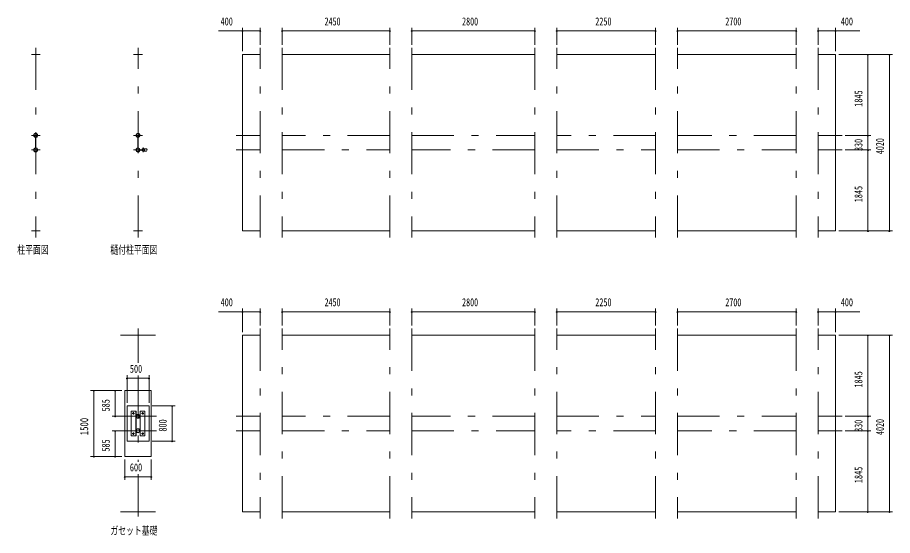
# Model space of a CAD drawing. Units: millimetres, scale not verified. Extents: x -31546 to 31551, y -14700 to 14700.
# Drawn here: x -31546 to -11625, y -11328 to 468 of the extents above; entities that cross this region are included whole.
import ezdxf
from ezdxf.enums import TextEntityAlignment as Align

# ---------------------------------------------------------------- set-up
doc = ezdxf.new("R2010")
doc.units = ezdxf.units.MM
doc.header["$LTSCALE"] = 80
doc.linetypes.add('USER3', pattern=[24, 12, -5, 2, -5])
for name, color, linetype, lineweight in [('0-2_1-07BOLD', 7, 'Continuous', 18), ('0-3_1-27CENTER', 3, 'USER3', 18), ('0-5_1-57DIM', 3, 'Continuous', 18)]:
    doc.layers.add(name, color=color, linetype=linetype, lineweight=lineweight)
doc.styles.add('ＭＳ ゴシック', font='')
doc.styles.get('ＭＳ ゴシック').set_extended_font_data('MS Gothic')

msp = doc.modelspace()

# ---------------------------------------------------------------- linework, layer by layer
at = {"layer": '0-2_1-07BOLD'}
for p, q in [((-31231.13, -372.46), (-31031.13, -372.46)), ((-28701.4, -372.46), (-28901.4, -372.46)), ((-25519.95, -372.46), (-23069.95, -372.46)), ((-22569.95, -372.46), (-19769.95, -372.46)), ((-19269.95, -372.46), (-17019.94, -372.46)), ((-16519.95, -372.46), (-13819.95, -372.46)), ((-31134.12, -2261.9), (-31134.12, -2503.01)), ((-31128.12, -2503.01), (-31128.12, -2261.9)), ((-28804.42, -2503.01), (-28804.42, -2261.9)), ((-28798.41, -2261.9), (-28798.41, -2503.01)), ((-28756.96, -2544.45), (-28710.75, -2544.45)), ((-28710.75, -2550.46), (-28756.96, -2550.46)), ((-28712.14, -2542.85), (-28755.49, -2542.85)), ((-28755.49, -2552.06), (-28712.14, -2552.06)), ((-28606.31, -2519.96), (-28673.89, -2519.96)), ((-28673.89, -2574.96), (-28606.31, -2574.96)), ((-31031.13, -4392.46), (-31231.13, -4392.46)), ((-28901.4, -4392.46), (-28701.4, -4392.46)), ((-23069.95, -4392.46), (-25519.95, -4392.46)), ((-19769.95, -4392.46), (-22569.95, -4392.46)), ((-17019.94, -4392.46), (-19269.95, -4392.46)), ((-13819.95, -4392.46), (-16519.95, -4392.46)), ((-28401.4, -6767.46), (-29201.4, -6767.46)), ((-25519.95, -6767.46), (-23069.95, -6767.46)), ((-22569.95, -6767.46), (-19769.95, -6767.46)), ((-19269.95, -6767.46), (-17019.94, -6767.46)), ((-16519.95, -6767.46), (-13819.95, -6767.46)), ((-12919.95, -6767.46), (-13319.95, -6767.46)), ((-28850.45, -8497.46), (-28850.45, -9057.46)), ((-28752.35, -9057.46), (-28752.35, -8497.46)), ((-28401.4, -10787.46), (-29201.4, -10787.46)), ((-23069.95, -10787.46), (-25519.95, -10787.46)), ((-19769.95, -10787.46), (-22569.95, -10787.46)), ((-17019.94, -10787.46), (-19269.95, -10787.46)), ((-13819.95, -10787.46), (-16519.95, -10787.46))]:
    msp.add_line(p, q, dxfattribs=at)
for points in [[(-26019.95, -4392.46), (-26419.95, -4392.46), (-26419.95, -372.46), (-26019.95, -372.46)], [(-13319.95, -372.46), (-12919.95, -372.46), (-12919.95, -4392.46), (-13319.95, -4392.46)], [(-31134.12, -2292.46), (-31135.72, -2292.46), (-31135.72, -2263.38)], [(-31126.52, -2263.38), (-31126.52, -2292.46), (-31128.12, -2292.46)], [(-28806.02, -2263.38), (-28806.02, -2292.46), (-28804.42, -2292.46)], [(-28798.41, -2292.46), (-28796.81, -2292.46), (-28796.81, -2263.38)], [(-31135.72, -2501.54), (-31135.72, -2472.46), (-31134.12, -2472.46)], [(-31128.12, -2472.46), (-31126.52, -2472.46), (-31126.52, -2501.54)], [(-28804.42, -2472.46), (-28806.02, -2472.46), (-28806.02, -2501.54)], [(-28796.81, -2501.54), (-28796.81, -2472.46), (-28798.41, -2472.46)], [(-26019.95, -10787.46), (-26419.95, -10787.46), (-26419.95, -6767.46), (-26019.95, -6767.46)], [(-12919.95, -6767.46), (-12919.95, -10787.46), (-13319.95, -10787.46)]]:
    msp.add_lwpolyline(points, dxfattribs=at)
for points in [[(-29101.4, -8027.45), (-29101.4, -9527.46), (-28501.4, -9527.46), (-28501.4, -8027.45)], [(-29051.4, -8377.46), (-29051.4, -9177.46), (-28551.4, -9177.46), (-28551.4, -8377.46)], [(-28957.95, -8497.46), (-28845.95, -8497.46), (-28845.95, -9057.46), (-28957.95, -9057.46)], [(-28756.85, -9057.46), (-28644.85, -9057.46), (-28644.85, -8497.46), (-28756.85, -8497.46)]]:
    msp.add_lwpolyline(points, close=True, dxfattribs=at)
for centre, radius in [((-31131.13, -2217.46), 44.55), ((-31131.13, -2217.46), 40.35), ((-31131.13, -2169.06), 2.25), ((-28801.41, -2217.46), 44.55), ((-28801.41, -2217.46), 40.35), ((-28801.41, -2169.06), 2.25), ((-31131.13, -2547.46), 44.55), ((-31131.13, -2547.46), 40.35), ((-28801.41, -2547.46), 46.15), ((-28801.41, -2547.46), 44.55), ((-28801.41, -2547.46), 40.35), ((-28683.41, -2547.46), 27.5), ((-28652.06, -2547.46), 2.25), ((-31131.13, -2595.86), 2.25), ((-28801.41, -2595.86), 2.25), ((-28907.9, -8547.46), 14.5), ((-28694.9, -8547.46), 14.5), ((-28801.4, -8612.46), 44.55), ((-28801.4, -8612.46), 40.35), ((-28801.4, -8942.45), 44.55), ((-28801.4, -8942.45), 40.35), ((-28907.9, -9007.46), 14.5), ((-28694.9, -9007.46), 14.5)]:
    msp.add_circle(centre, radius, dxfattribs=at)
for centre, radius, start, end in [((-31131.12, -2217.46), 46.15, 93.78961, 264.28209), ((-31131.13, -2169.06), 3.85, 322.09525, 270.00276), ((-31131.12, -2217.46), 46.15, 275.72758, 90.00154), ((-28801.41, -2217.46), 46.15, 89.99846, 264.27242), ((-28801.41, -2169.06), 3.85, 269.99724, 217.90475), ((-28801.41, -2217.46), 46.15, 275.71791, 86.21039), ((-31131.12, -2547.46), 46.15, 95.71837, 266.21085), ((-31131.12, -2547.46), 46.15, 269.99892, 84.27287), ((-28683.41, -2547.46), 29.1, 0, 170.90512), ((-28683.41, -2547.46), 29.1, 189.09599, 354.06984), ((-28700.81, -2547.46), 44.9, 19.58864, 37.76454), ((-28700.81, -2547.46), 44.9, 322.23546, 340.41136), ((-28652.06, -2547.46), 3.85, 180, 128.65778), ((-28641.8, -2547.46), 44.9, 322.23546, 37.76454), ((-31131.13, -2595.86), 3.85, 90, 37.90752), ((-28801.41, -2595.86), 3.85, 142.09248, 90)]:
    msp.add_arc(centre, radius, start, end, dxfattribs=at)
at = {"layer": '0-3_1-27CENTER'}
for p, q in [((-31131.13, -222.46), (-31131.13, -4542.46)), ((-28801.4, -4542.46), (-28801.4, -222.46)), ((-26019.95, -4542.46), (-26019.95, -222.46)), ((-25519.95, -222.46), (-25519.95, -4542.46)), ((-23069.95, -4542.46), (-23069.95, -222.46)), ((-22569.95, -222.46), (-22569.95, -4542.46)), ((-19769.95, -222.46), (-19769.95, -4542.46)), ((-19269.95, -4542.46), (-19269.95, -222.46)), ((-17019.94, -222.46), (-17019.94, -4542.46)), ((-16519.95, -4542.46), (-16519.95, -222.46)), ((-13819.95, -4542.46), (-13819.95, -222.46)), ((-13319.95, -222.46), (-13319.95, -4542.46)), ((-31231.13, -2217.46), (-31031.13, -2217.46)), ((-28901.4, -2217.46), (-28701.4, -2217.46)), ((-26569.95, -2217.46), (-26019.95, -2217.46)), ((-23069.95, -2217.46), (-25519.95, -2217.46)), ((-22569.95, -2217.46), (-19769.95, -2217.46)), ((-17019.94, -2217.46), (-19269.95, -2217.46)), ((-13819.95, -2217.46), (-16519.95, -2217.46)), ((-13319.95, -2217.46), (-12769.95, -2217.46)), ((-31031.13, -2547.46), (-31231.13, -2547.46)), ((-28701.4, -2547.46), (-28901.4, -2547.46)), ((-28733.88, -2558.22), (-28733.88, -2536.69)), ((-28683.41, -2492.46), (-28683.41, -2602.46)), ((-26019.95, -2547.46), (-26569.95, -2547.46)), ((-25519.95, -2547.46), (-23069.95, -2547.46)), ((-19769.95, -2547.46), (-22569.95, -2547.46)), ((-19269.95, -2547.46), (-17019.94, -2547.46)), ((-16519.95, -2547.46), (-13819.95, -2547.46)), ((-12769.95, -2547.46), (-13319.95, -2547.46)), ((-28801.4, -7398.87), (-28801.4, -6617.46)), ((-26019.95, -6617.46), (-26019.95, -10937.46)), ((-25519.95, -10937.46), (-25519.95, -6617.46)), ((-23069.95, -10937.46), (-23069.95, -6617.46)), ((-22569.95, -6617.46), (-22569.95, -10937.46)), ((-19769.95, -6617.46), (-19769.95, -10937.46)), ((-19269.95, -10937.46), (-19269.95, -6617.46)), ((-17019.94, -10937.46), (-17019.94, -6617.46)), ((-16519.95, -6617.46), (-16519.95, -10937.46)), ((-13819.95, -6617.46), (-13819.95, -10937.46)), ((-13319.95, -10937.46), (-13319.95, -6617.46)), ((-28801.4, -7687.46), (-28801.4, -9647.46)), ((-28882.9, -8547.46), (-28932.9, -8547.46)), ((-28907.9, -8522.46), (-28907.9, -8572.46)), ((-28719.9, -8547.46), (-28669.9, -8547.46)), ((-28694.9, -8572.46), (-28694.9, -8522.46)), ((-29201.4, -8612.46), (-28381.4, -8612.46)), ((-26569.95, -8612.46), (-26019.95, -8612.46)), ((-23069.95, -8612.46), (-25519.95, -8612.46)), ((-19769.95, -8612.46), (-22569.95, -8612.46)), ((-19269.95, -8612.46), (-17019.94, -8612.46)), ((-16519.95, -8612.46), (-13819.95, -8612.46)), ((-12769.95, -8612.46), (-13319.95, -8612.46)), ((-28381.4, -8942.45), (-29201.4, -8942.45)), ((-26019.95, -8942.46), (-26569.95, -8942.46)), ((-25519.95, -8942.46), (-23069.95, -8942.46)), ((-22569.95, -8942.46), (-19769.95, -8942.46)), ((-17019.94, -8942.46), (-19269.95, -8942.46)), ((-13819.95, -8942.46), (-16519.95, -8942.46)), ((-13319.95, -8942.46), (-12769.95, -8942.46)), ((-28882.9, -9007.46), (-28932.9, -9007.46)), ((-28907.9, -9032.46), (-28907.9, -8982.45)), ((-28669.9, -9007.46), (-28719.9, -9007.46)), ((-28694.9, -8982.45), (-28694.9, -9032.46)), ((-28801.4, -9932.27), (-28801.4, -10937.46))]:
    msp.add_line(p, q, dxfattribs=at)
at = {"layer": '0-5_1-57DIM'}
for p, q in [((-26419.95, 232.54), (-26419.95, -302.46)), ((-26019.95, -152.46), (-26019.95, 232.54)), ((-25519.95, 232.54), (-25519.95, -152.46)), ((-23069.95, -152.46), (-23069.95, 232.54)), ((-22569.95, 232.54), (-22569.95, -152.46)), ((-19769.95, 232.54), (-19769.95, -152.46)), ((-19269.95, -152.46), (-19269.95, 232.54)), ((-17019.94, 232.54), (-17019.94, -152.46)), ((-16519.95, -152.46), (-16519.95, 232.54)), ((-13819.95, -152.46), (-13819.95, 232.54)), ((-13319.95, 232.54), (-13319.95, -152.46)), ((-12919.95, -302.46), (-12919.95, 232.54)), ((-26419.95, 162.54), (-26969.45, 162.54)), ((-26405.95, 162.54), (-26433.95, 162.54)), ((-26419.95, 162.54), (-26019.95, 162.54)), ((-26005.95, 162.54), (-26033.95, 162.54)), ((-25505.95, 162.54), (-25533.95, 162.54)), ((-25519.95, 162.54), (-23069.95, 162.54)), ((-23055.95, 162.54), (-23083.95, 162.54)), ((-22555.95, 162.54), (-22583.95, 162.54)), ((-22569.95, 162.54), (-19769.95, 162.54)), ((-19755.95, 162.54), (-19783.95, 162.54)), ((-19255.95, 162.54), (-19283.95, 162.54)), ((-19269.95, 162.54), (-17019.94, 162.54)), ((-17005.94, 162.54), (-17033.94, 162.54)), ((-16505.95, 162.54), (-16533.95, 162.54)), ((-16519.95, 162.54), (-13819.95, 162.54)), ((-13805.95, 162.54), (-13833.95, 162.54)), ((-13305.95, 162.54), (-13333.95, 162.54)), ((-13319.95, 162.54), (-12919.95, 162.54)), ((-12905.95, 162.54), (-12933.95, 162.54)), ((-12919.95, 162.54), (-12370.45, 162.54)), ((-12849.95, -372.46), (-11624.95, -372.46)), ((-12170.95, -372.46), (-12198.95, -372.46)), ((-12184.95, -372.46), (-12184.95, -2217.46)), ((-11680.95, -372.46), (-11708.95, -372.46)), ((-11694.95, -372.46), (-11694.95, -4392.46)), ((-12699.95, -2217.46), (-12114.95, -2217.46)), ((-12170.95, -2217.46), (-12198.95, -2217.46)), ((-12184.95, -2217.46), (-12184.95, -2547.46)), ((-12114.95, -2547.46), (-12699.95, -2547.46)), ((-12170.95, -2547.46), (-12198.95, -2547.46)), ((-12184.95, -2547.46), (-12184.95, -4392.46)), ((-12849.95, -4392.46), (-11624.95, -4392.46)), ((-12170.95, -4392.46), (-12198.95, -4392.46)), ((-11680.95, -4392.46), (-11708.95, -4392.46)), ((-26419.95, -6162.46), (-26419.95, -6697.46)), ((-26019.95, -6162.46), (-26019.95, -6547.46)), ((-25519.95, -6547.46), (-25519.95, -6162.46)), ((-23069.95, -6547.46), (-23069.95, -6162.46)), ((-22569.95, -6162.46), (-22569.95, -6547.46)), ((-19769.95, -6162.46), (-19769.95, -6547.46)), ((-19269.95, -6547.46), (-19269.95, -6162.46)), ((-17019.94, -6547.46), (-17019.94, -6162.46)), ((-16519.95, -6162.46), (-16519.95, -6547.46)), ((-13819.95, -6162.46), (-13819.95, -6547.46)), ((-13319.95, -6547.46), (-13319.95, -6162.46)), ((-12919.95, -6162.46), (-12919.95, -6697.46)), ((-26969.45, -6232.46), (-26419.95, -6232.46)), ((-26405.95, -6232.46), (-26433.95, -6232.46)), ((-26419.95, -6232.46), (-26019.95, -6232.46)), ((-26005.95, -6232.46), (-26033.95, -6232.46)), ((-25505.95, -6232.46), (-25533.95, -6232.46)), ((-25519.95, -6232.46), (-23069.95, -6232.46)), ((-23055.95, -6232.46), (-23083.95, -6232.46)), ((-22555.95, -6232.46), (-22583.95, -6232.46)), ((-22569.95, -6232.46), (-19769.95, -6232.46)), ((-19755.95, -6232.46), (-19783.95, -6232.46)), ((-19255.95, -6232.46), (-19283.95, -6232.46)), ((-19269.95, -6232.46), (-17019.94, -6232.46)), ((-17005.94, -6232.46), (-17033.94, -6232.46)), ((-16505.95, -6232.46), (-16533.95, -6232.46)), ((-16519.95, -6232.46), (-13819.95, -6232.46)), ((-13805.95, -6232.46), (-13833.95, -6232.46)), ((-13305.95, -6232.46), (-13333.95, -6232.46)), ((-13319.95, -6232.46), (-12919.95, -6232.46)), ((-12905.95, -6232.46), (-12933.95, -6232.46)), ((-12370.45, -6232.46), (-12919.95, -6232.46)), ((-12849.95, -6767.46), (-11624.95, -6767.46)), ((-12170.95, -6767.46), (-12198.95, -6767.46)), ((-12184.95, -6767.46), (-12184.95, -8612.46)), ((-11680.95, -6767.46), (-11708.95, -6767.46)), ((-11694.95, -6767.46), (-11694.95, -10787.46)), ((-29037.4, -7747.45), (-29065.4, -7747.45)), ((-29051.4, -8307.46), (-29051.4, -7677.45)), ((-29051.4, -7747.45), (-28551.4, -7747.45)), ((-28537.4, -7747.45), (-28565.4, -7747.45)), ((-28551.4, -8307.46), (-28551.4, -7677.45)), ((-29881.4, -8027.45), (-29171.4, -8027.45)), ((-29797.4, -8027.45), (-29825.4, -8027.45)), ((-29811.4, -8027.45), (-29811.4, -9527.46)), ((-29307.4, -8027.45), (-29335.4, -8027.45)), ((-29321.4, -8027.45), (-29321.4, -8612.46)), ((-28481.4, -8377.46), (-27954.47, -8377.46)), ((-28010.47, -8377.46), (-28038.47, -8377.46)), ((-28024.47, -8377.46), (-28024.47, -9177.46)), ((-29391.4, -8612.46), (-29171.4, -8612.46)), ((-29307.4, -8612.46), (-29335.4, -8612.46)), ((-12114.95, -8612.46), (-12699.95, -8612.46)), ((-12170.95, -8612.46), (-12198.95, -8612.46)), ((-12184.95, -8612.46), (-12184.95, -8942.46)), ((-29171.4, -8942.45), (-29391.4, -8942.45)), ((-29307.4, -8942.45), (-29335.4, -8942.45)), ((-29321.4, -8942.45), (-29321.4, -9527.46)), ((-12699.95, -8942.46), (-12114.95, -8942.46)), ((-12170.95, -8942.46), (-12198.95, -8942.46)), ((-12184.95, -8942.46), (-12184.95, -10787.46)), ((-27954.47, -9177.46), (-28481.4, -9177.46)), ((-28010.47, -9177.46), (-28038.47, -9177.46)), ((-29171.4, -9527.46), (-29881.4, -9527.46)), ((-29797.4, -9527.46), (-29825.4, -9527.46)), ((-29307.4, -9527.46), (-29335.4, -9527.46)), ((-29101.4, -10062.27), (-29101.4, -9597.46)), ((-28501.4, -9597.46), (-28501.4, -10062.27)), ((-29087.4, -9992.27), (-29115.4, -9992.27)), ((-29101.4, -9992.27), (-28501.4, -9992.27)), ((-28487.4, -9992.27), (-28515.4, -9992.27)), ((-12849.95, -10787.46), (-11624.95, -10787.46)), ((-12170.95, -10787.46), (-12198.95, -10787.46)), ((-11680.95, -10787.46), (-11708.95, -10787.46))]:
    msp.add_line(p, q, dxfattribs=at)
for centre in [(-26419.95, 162.54), (-26019.95, 162.54), (-25519.95, 162.54), (-23069.95, 162.54), (-22569.95, 162.54), (-19769.95, 162.54), (-19269.95, 162.54), (-17019.94, 162.54), (-16519.95, 162.54), (-13819.95, 162.54), (-13319.95, 162.54), (-12919.95, 162.54), (-12184.95, -372.46), (-11694.95, -372.46), (-12184.95, -2217.46), (-12184.95, -2547.46), (-12184.95, -4392.46), (-11694.95, -4392.46), (-26419.95, -6232.46), (-26019.95, -6232.46), (-25519.95, -6232.46), (-23069.95, -6232.46), (-22569.95, -6232.46), (-19769.95, -6232.46), (-19269.95, -6232.46), (-17019.94, -6232.46), (-16519.95, -6232.46), (-13819.95, -6232.46), (-13319.95, -6232.46), (-12919.95, -6232.46), (-12184.95, -6767.46), (-11694.95, -6767.46), (-29051.4, -7747.45), (-28551.4, -7747.45), (-29811.4, -8027.45), (-29321.4, -8027.45), (-28024.47, -8377.46), (-29321.4, -8612.46), (-12184.95, -8612.46), (-29321.4, -8942.45), (-12184.95, -8942.46), (-28024.47, -9177.46), (-29811.4, -9527.46), (-29321.4, -9527.46), (-29101.4, -9992.27), (-28501.4, -9992.27), (-12184.95, -10787.46), (-11694.95, -10787.46)]:
    msp.add_arc(centre, 14, 180, 0, dxfattribs=at)

# ---------------------------------------------------------------- texts
at = {"layer": '0-5_1-57DIM', "color": 7, "style": 'ＭＳ ゴシック'}
for s, width, p in [('400', 0.75, (-26922.37, 232.54)), ('2450', 0.7, (-24555.36, 232.54)), ('2800', 0.7, (-21423.73, 232.54)), ('2250', 0.65, (-18392.3, 232.54)), ('2700', 0.7, (-15431.19, 232.54)), ('400', 0.75, (-12802.87, 232.54)), ('柱平面図', 0.7, (-31551.13, -4967.59)), ('樋付柱平面図', 0.7, (-29431.4, -4967.59)), ('400', 0.75, (-26922.37, -6162.46)), ('2450', 0.7, (-24555.36, -6162.46)), ('2800', 0.7, (-21423.73, -6162.46)), ('2250', 0.65, (-18392.3, -6162.46)), ('2700', 0.7, (-15431.19, -6162.46)), ('400', 0.75, (-12802.87, -6162.46)), ('500', 0.75, (-28986.82, -7677.45)), ('600', 0.75, (-28987.4, -9922.27)), ('ガセット基礎', 0.7, (-29431.4, -11362.59))]:
    msp.add_text(s, height=182.3, dxfattribs=dict(at, width=width)).set_placement(p, align=Align.BOTTOM_LEFT)
for s, width, p in [('1845', 0.75, (-12254.95, -1564.08)), ('330', 0.7, (-12254.95, -2571.21)), ('4020', 0.7, (-11764.95, -2644.11)), ('1845', 0.75, (-12254.95, -3739.07)), ('1845', 0.75, (-12254.95, -7959.08)), ('585', 0.65, (-29391.4, -8501.81)), ('1500', 0.8, (-29881.4, -9044.83)), ('800', 0.75, (-28094.47, -8961.43)), ('330', 0.7, (-12254.95, -8966.22)), ('4020', 0.7, (-11764.95, -9039.12)), ('585', 0.65, (-29391.4, -9416.81)), ('1845', 0.75, (-12254.95, -10134.08))]:
    msp.add_text(s, height=182.3, rotation=90, dxfattribs=dict(at, width=width)).set_placement(p, align=Align.BOTTOM_LEFT)

doc.saveas('drawing.dxf')
